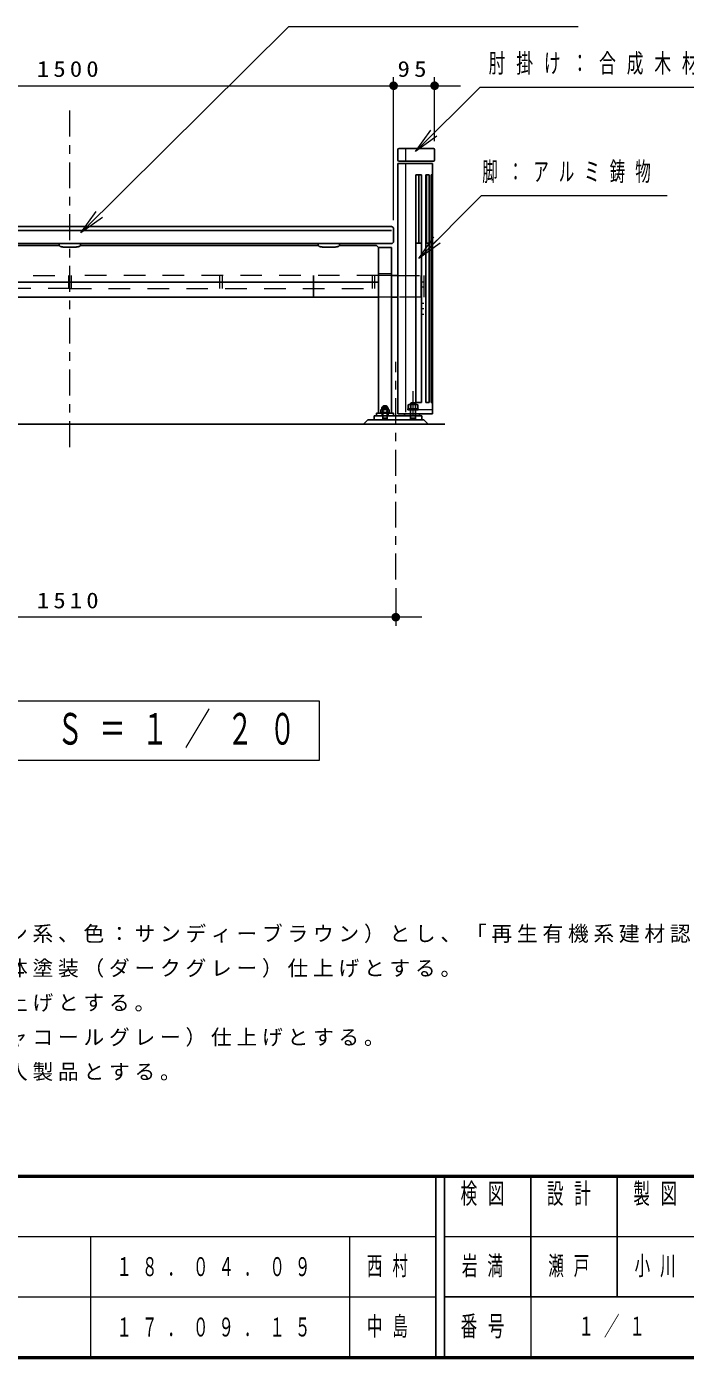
# Model space of a CAD drawing. Units: millimetres on the paper, scale 1:20. Extents: x -365 to 0, y 0 to 257.
# Drawn here: x -285.9 to -209.6, y 0 to 154.2 of the extents above; entities that cross this region are included whole.
import ezdxf

# ---------------------------------------------------------------- set-up
doc = ezdxf.new("R2010")
doc.units = ezdxf.units.MM
doc.linetypes.add('USER1', pattern=[4.5, 2.5, -2])
doc.linetypes.add('USER2', pattern=[6, 3, -1, 1, -1])
doc.layers.add('1_20', color=7, linetype='Continuous', lineweight=25)
doc.layers.add('NAKAMURA図枠', color=7, linetype='Continuous', lineweight=13)
doc.layers.add('CLASS1', color=7, linetype='Continuous')
doc.layers.add('図デ_タ_99_', color=7, linetype='Continuous')
doc.styles.add('ＭＳ ゴシック', font='')
doc.styles.get('ＭＳ ゴシック').set_extended_font_data('MS Gothic')

# ---------------------------------------------------------------- blocks, each defined once
blk = doc.blocks.new('filled_dot')
at = {"color": 0, "linetype": 'Continuous', "lineweight": -2, "const_width": 1.25}
blk.add_lwpolyline([(-0.625, 0, 1), (0.625, 0, 1)], format="xyb", close=True, dxfattribs=at)

msp = doc.modelspace()

# ---------------------------------------------------------------- linework, layer by layer
at = {"layer": '1_20', "lineweight": 13}
for p, q in [((-243.407, 131.788), (-243.407, 148.37)), ((-243.407, 131.788), (-243.407, 148.37)), ((-238.657, 140.962), (-238.657, 148.37)), ((-321.407, 147.37), (-240.407, 147.37)), ((-246.407, 147.37), (-235.657, 147.37)), ((-240.863, 139.746), (-239.095, 142.221)), ((-240.863, 139.746), (-238.741, 141.867)), ((-238.388, 141.514), (-240.863, 139.746)), ((-241.978, 138.702), (-241.978, 140.056)), ((-241.978, 109.544), (-241.978, 138.224)), ((-279.62, 130.326), (-277.842, 132.794)), ((-279.62, 130.326), (-277.49, 132.439)), ((-277.138, 132.083), (-279.62, 130.326)), ((-240.505, 127.365), (-238.737, 129.84)), ((-240.505, 127.365), (-238.384, 129.487)), ((-238.03, 129.133), (-240.505, 127.365)), ((-243.157, 89.162), (-243.157, 84.78)), ((-240.157, 85.78), (-321.657, 85.78)), ((-251.993, 76.033), (-302.133, 76.033)), ((-251.993, 69.227), (-251.993, 76.033)), ((-302.133, 69.227), (-251.993, 69.227))]:
    msp.add_line(p, q, dxfattribs=at)
at = {"layer": '1_20', "linetype": 'USER2', "lineweight": 13}
for p, q in [((-280.907, 105.482), (-280.907, 145.465)), ((-243.157, 90.162), (-243.157, 115.371)), ((-241.157, 109.112), (-241.157, 111.988))]:
    msp.add_line(p, q, dxfattribs=at)
at = {"layer": '1_20'}
for p, q in [((-242.907, 138.762), (-242.907, 139.962)), ((-242.757, 140.112), (-238.807, 140.112)), ((-238.657, 138.762), (-238.657, 139.962)), ((-242.907, 109.362), (-242.907, 138.362)), ((-242.907, 138.362), (-238.907, 138.362)), ((-242.757, 138.612), (-238.807, 138.612)), ((-238.907, 109.362), (-238.907, 138.362)), ((-240.842, 110.662), (-240.842, 137.062)), ((-240.842, 137.062), (-240.171, 137.062)), ((-240.499, 129.112), (-240.499, 137.062)), ((-240.171, 110.662), (-240.171, 137.062)), ((-239.669, 110.662), (-239.669, 137.062)), ((-239.669, 137.062), (-239.302, 137.062)), ((-239.611, 129.112), (-239.611, 137.062)), ((-239.302, 110.662), (-239.302, 137.062)), ((-239.055, 110.662), (-239.055, 137.062)), ((-239.055, 137.062), (-238.925, 137.062)), ((-318.157, 131.038), (-243.657, 131.038)), ((-318.157, 130.575), (-243.657, 130.575)), ((-243.407, 130.788), (-243.407, 129.331)), ((-318.157, 129.081), (-243.657, 129.081)), ((-282.142, 128.87), (-309.672, 128.87)), ((-282.157, 129.081), (-282.157, 128.93)), ((-281.657, 128.68), (-280.157, 128.68)), ((-280.157, 128.68), (-281.657, 128.68)), ((-279.672, 128.87), (-252.142, 128.87)), ((-279.657, 129.081), (-279.657, 128.93)), ((-252.157, 129.081), (-252.157, 128.93)), ((-251.657, 128.68), (-250.157, 128.68)), ((-249.672, 128.87), (-245.407, 128.87)), ((-249.657, 129.081), (-249.657, 128.93)), ((-245.157, 128.62), (-245.407, 128.87)), ((-245.157, 128.62), (-245.157, 124.82)), ((-245.157, 128.612), (-243.657, 128.612)), ((-245.157, 128.487), (-245.157, 109.412)), ((-243.657, 128.612), (-243.657, 109.412)), ((-240.842, 129.112), (-240.171, 129.112)), ((-239.669, 129.112), (-239.302, 129.112)), ((-242.907, 125.362), (-243.657, 125.362)), ((-280.907, 124.62), (-316.657, 124.62)), ((-280.907, 124.62), (-245.157, 124.62)), ((-244.932, 109.412), (-244.932, 109.512)), ((-244.932, 109.512), (-243.882, 109.512)), ((-244.831, 109.837), (-244.897, 109.799)), ((-244.897, 109.55), (-244.897, 109.799)), ((-244.831, 109.512), (-244.897, 109.55)), ((-243.983, 109.837), (-244.831, 109.837)), ((-243.983, 109.512), (-244.831, 109.512)), ((-244.07, 109.912), (-244.745, 109.912)), ((-244.652, 109.799), (-244.652, 109.55)), ((-244.162, 109.799), (-244.162, 109.55)), ((-243.983, 109.837), (-243.917, 109.799)), ((-243.983, 109.512), (-243.917, 109.55)), ((-243.917, 109.55), (-243.917, 109.799)), ((-243.882, 109.512), (-243.882, 109.412)), ((-241.757, 109.812), (-241.757, 109.937)), ((-241.757, 109.937), (-240.557, 109.937)), ((-241.757, 109.812), (-240.557, 109.812)), ((-241.705, 110.38), (-241.607, 110.437)), ((-241.705, 109.937), (-241.705, 110.38)), ((-241.705, 109.937), (-240.608, 109.937)), ((-240.707, 110.437), (-241.607, 110.437)), ((-241.431, 109.937), (-241.431, 110.38)), ((-240.883, 109.937), (-240.883, 110.38)), ((-240.842, 110.662), (-240.171, 110.662)), ((-240.608, 110.38), (-240.707, 110.437)), ((-240.608, 109.937), (-240.608, 110.38)), ((-240.557, 109.937), (-240.557, 109.812)), ((-239.669, 110.662), (-239.302, 110.662)), ((-239.055, 110.662), (-238.925, 110.662)), ((-323.46, 108.162), (-237.477, 108.162)), ((-245.407, 109.412), (-243.407, 109.412)), ((-245.407, 109.412), (-245.407, 109.112)), ((-245.407, 109.112), (-243.407, 109.112)), ((-244.932, 109.412), (-243.882, 109.412)), ((-243.407, 109.412), (-243.407, 109.112)), ((-238.907, 109.362), (-242.907, 109.362)), ((-242.157, 109.112), (-242.157, 109.362)), ((-240.407, 109.112), (-242.157, 109.112)), ((-240.407, 109.112), (-240.407, 109.362))]:
    msp.add_line(p, q, dxfattribs=at)
at = {"layer": '1_20', "color": 4, "linetype": 'USER1', "lineweight": 13}
for p, q in [((-316.657, 125.362), (-280.907, 125.362)), ((-281.057, 125.362), (-281.057, 123.862)), ((-245.157, 125.362), (-280.907, 125.362)), ((-280.757, 125.362), (-280.757, 123.862)), ((-263.557, 125.362), (-263.557, 123.862)), ((-263.257, 125.362), (-263.257, 123.862)), ((-245.907, 125.362), (-245.907, 123.862)), ((-245.607, 125.362), (-245.607, 123.862)), ((-243.657, 125.362), (-245.157, 125.362)), ((-242.907, 125.362), (-239.907, 125.362)), ((-240.207, 122.862), (-240.207, 125.362)), ((-239.907, 125.362), (-239.907, 120.862)), ((-280.907, 123.862), (-316.207, 123.862)), ((-280.907, 123.862), (-245.607, 123.862)), ((-240.207, 124.66), (-239.907, 124.66)), ((-240.207, 124.06), (-239.907, 124.06)), ((-243.657, 122.862), (-245.157, 122.862)), ((-240.207, 122.862), (-242.907, 122.862)), ((-240.207, 122.862), (-240.207, 120.862)), ((-240.207, 122.16), (-239.907, 122.16)), ((-240.207, 121.56), (-239.907, 121.56)), ((-239.907, 120.862), (-240.207, 120.862))]:
    msp.add_line(p, q, dxfattribs=at)
at = {"layer": '1_20', "color": 4}
for p, q in [((-252.682, 125.362), (-252.682, 122.862)), ((-242.907, 125.362), (-243.657, 125.362)), ((-316.657, 122.862), (-280.907, 122.862)), ((-245.157, 122.862), (-280.907, 122.862)), ((-242.907, 122.862), (-243.657, 122.862))]:
    msp.add_line(p, q, dxfattribs=at)
at = {"layer": '1_20', "linetype": 'USER1', "lineweight": 13}
for p, q in [((-245.157, 125.612), (-243.657, 125.612)), ((-238.907, 109.812), (-242.907, 109.812)), ((-244.782, 109.412), (-244.782, 109.112)), ((-244.032, 109.412), (-244.032, 109.112))]:
    msp.add_line(p, q, dxfattribs=at)
at = {"layer": '1_20', "color": 2}
for p, q in [((-244.657, 110.012), (-244.557, 110.112)), ((-244.657, 108.712), (-244.657, 110.012)), ((-244.557, 110.112), (-244.257, 110.112)), ((-244.157, 110.012), (-244.257, 110.112)), ((-244.157, 108.712), (-244.157, 110.012)), ((-241.357, 110.612), (-241.457, 110.512)), ((-241.457, 108.712), (-241.457, 110.512)), ((-241.357, 110.612), (-240.957, 110.612)), ((-240.857, 110.512), (-240.957, 110.612)), ((-240.857, 108.712), (-240.857, 110.512)), ((-245.657, 109.112), (-244.657, 109.112)), ((-245.657, 108.662), (-245.657, 109.112)), ((-245.657, 108.662), (-240.157, 108.662)), ((-244.657, 108.862), (-244.157, 108.862)), ((-244.157, 109.112), (-241.457, 109.112)), ((-241.457, 108.862), (-240.857, 108.862)), ((-240.857, 109.112), (-240.157, 109.112)), ((-240.157, 108.662), (-240.157, 109.112))]:
    msp.add_line(p, q, dxfattribs=at)
at = {"layer": '1_20', "color": 70}
for p, q in [((-246.407, 108.662), (-246.907, 108.162)), ((-246.907, 108.162), (-239.407, 108.162)), ((-246.407, 108.662), (-239.907, 108.662)), ((-239.907, 108.662), (-239.407, 108.162))]:
    msp.add_line(p, q, dxfattribs=at)
at = {"layer": '1_20', "color": 2, "lineweight": 13}
for p, q in [((-244.5, 108.662), (-244.5, 108.862)), ((-241, 108.662), (-241, 108.862))]:
    msp.add_line(p, q, dxfattribs=at)
at = {"layer": '1_20', "lineweight": 13}
for points in [[(-279.62, 130.326), (-255.523, 154.22), (-222.024, 154.22)], [(-240.863, 139.746), (-233.401, 147.207), (-195.963, 147.207)], [(-240.505, 127.365), (-233.219, 134.651), (-211.72, 134.651)]]:
    msp.add_lwpolyline(points, dxfattribs=at)
at = {"layer": '1_20'}
for points in [[(-282.157, 128.93), (-282.151, 128.891), (-282.133, 128.853), (-282.103, 128.817), (-282.062, 128.784), (-282.011, 128.754), (-281.951, 128.728), (-281.884, 128.708), (-281.812, 128.693), (-281.735, 128.684), (-281.657, 128.68)], [(-282.157, 128.93), (-282.151, 128.891), (-282.133, 128.853), (-282.103, 128.817), (-282.062, 128.784), (-282.011, 128.754), (-281.951, 128.728), (-281.884, 128.708), (-281.812, 128.693), (-281.735, 128.684), (-281.657, 128.68)], [(-279.657, 128.93), (-279.663, 128.891), (-279.681, 128.853), (-279.712, 128.817), (-279.752, 128.784), (-279.803, 128.754), (-279.863, 128.728), (-279.93, 128.708), (-280.002, 128.693), (-280.079, 128.684), (-280.157, 128.68)], [(-279.657, 128.93), (-279.663, 128.891), (-279.681, 128.853), (-279.712, 128.817), (-279.752, 128.784), (-279.803, 128.754), (-279.863, 128.728), (-279.93, 128.708), (-280.002, 128.693), (-280.079, 128.684), (-280.157, 128.68)], [(-252.157, 128.93), (-252.151, 128.891), (-252.133, 128.853), (-252.103, 128.817), (-252.062, 128.784), (-252.011, 128.754), (-251.951, 128.728), (-251.884, 128.708), (-251.812, 128.693), (-251.735, 128.684), (-251.657, 128.68)], [(-249.657, 128.93), (-249.663, 128.891), (-249.681, 128.853), (-249.712, 128.817), (-249.752, 128.784), (-249.803, 128.754), (-249.863, 128.728), (-249.93, 128.708), (-250.002, 128.693), (-250.079, 128.684), (-250.157, 128.68)]]:
    msp.add_lwpolyline(points, dxfattribs=at)
for centre, radius, start, end in [((-242.757, 139.962), 0.15, 90, 180), ((-238.807, 139.962), 0.15, 0, 90), ((-242.757, 138.762), 0.15, 180, 270), ((-238.807, 138.762), 0.15, 270, 0), ((-243.657, 130.788), 0.25, 0, 90), ((-243.657, 129.331), 0.25, 270, 0), ((-244.831, 109.394), 0.443, 66.13495, 89.99996), ((-244.831, 109.955), 0.443, 270.00003, 293.86506), ((-244.745, 109.837), 0.075, 90, 180), ((-244.407, 109.912), 0.375, 0.00001, 180), ((-244.407, 109.026), 0.811, 72.41195, 107.58808), ((-244.407, 110.323), 0.811, 252.41194, 287.58807), ((-243.983, 109.394), 0.443, 90.00002, 113.86508), ((-243.983, 109.955), 0.443, 246.13494, 270), ((-244.07, 109.837), 0.075, 0, 90), ((-241.568, 110.18), 0.243, 55.61586, 124.38414), ((-241.157, 109.515), 0.908, 72.41211, 107.58789), ((-240.745, 110.18), 0.243, 55.61586, 124.38414)]:
    msp.add_arc(centre, radius, start, end, dxfattribs=at)
at = {"layer": '1_20', "linetype": 'USER1', "lineweight": 13}
msp.add_arc((-244.407, 109.912), 0.325, 0.00001, 180, dxfattribs=at)
at = {"layer": 'NAKAMURA図枠', "lineweight": 50}
for p, q in [((-365, 21), (0, 21)), ((-365, 0), (0, 0))]:
    msp.add_line(p, q, dxfattribs=at)
at = {"layer": 'NAKAMURA図枠', "color": 211, "lineweight": 25}
for p, q in [((-238.5, 21), (-238.5, 0)), ((-237.5, 21), (-237.5, 0)), ((-227.5, 21), (-227.5, 7)), ((-217.5, 21), (-217.5, 7)), ((-237.5, 7), (0, 7))]:
    msp.add_line(p, q, dxfattribs=at)
at = {"layer": 'NAKAMURA図枠'}
for p, q in [((-365, 14), (-238.5, 14)), ((-278.5, 14), (-278.5, 0)), ((-248.5, 14), (-248.5, 0)), ((-237.5, 14), (-182.5, 14)), ((-365, 7), (-238.5, 7)), ((-227.5, 7), (-227.5, 0))]:
    msp.add_line(p, q, dxfattribs=at)

# ---------------------------------------------------------------- block references
at = {"layer": '1_20', "lineweight": 13, "xscale": 0.4, "yscale": 0.4}
for p in [(-243.407, 147.37), (-238.657, 147.37), (-243.157, 85.78)]:
    msp.add_blockref('filled_dot', p, dxfattribs=at)
at = {"layer": '1_20', "lineweight": 13, "xscale": 0.4, "yscale": 0.4, "rotation": 180}
msp.add_blockref('filled_dot', (-243.407, 147.37), dxfattribs=at)

# ---------------------------------------------------------------- texts
at = {"layer": '1_20', "style": 'ＭＳ ゴシック'}
for s, insert, char_height, attachment_point in [('\\T1.64;\\W0.65;肘掛け：合成木材\u3000３０ｔ', (-232.403, 149.857), 2.199, 4), ('\\T1.33;\\W1.15;1500', (-280.907, 148.37), 1.833, 8), ('\\T1.34;\\W1.15;95', (-241.032, 148.37), 1.833, 8), ('\\T1.64;\\W0.6;脚：アルミ鋳物', (-233.137, 137.301), 2.199, 4), ('\\T1.33;\\W1.15;1510', (-280.907, 86.78), 1.833, 8), ('\\T1.64;\\W0.6;立面図\u3000Ｓ＝１／２０', (-302.063, 72.63), 3.666, 4)]:
    msp.add_mtext(s, dxfattribs=dict(at, insert=insert, char_height=char_height, attachment_point=attachment_point))
at = {"layer": 'CLASS1', "char_height": 1.76, "attachment_point": 7, "style": 'ＭＳ ゴシック'}
for s, insert in [('\\T1.23;合成木材は、木粉入り再生プラスチック（ポリプロピレン系、色：サンディーブラウン）とし、「再生有機系建材認定基準」適合品とする。', (-362, 48)), ('\\T1.23;鋼材は、電気亜鉛メッキ処理の上、ポリエステル樹脂粉体塗装（ダークグレー）仕上げとする。', (-362, 44)), ('\\T1.23;グリルは、ステンレス鋼（ＳＵＳ３０４）とし、２Ｂ仕上げとする。', (-362, 40)), ('\\T1.23;アルミ鋳物はＡＣ３Ａとし、ウレタン樹脂塗料塗装（チャコールグレー）仕上げとする。', (-362, 36)), ('\\T1.23;本製品は、（一社）日本公園施設業協会賠償責任保険加入製品とする。', (-362, 32))]:
    msp.add_mtext(s, dxfattribs=dict(at, insert=insert))
at = {"layer": 'NAKAMURA図枠', "color": 4, "char_height": 2.346, "style": 'ＭＳ ゴシック'}
for s, insert, attachment_point in [('\\T1.64;\\W0.6;検図', (-232.5, 20.167), 2), ('\\T1.64;\\W0.6;設計', (-222.5, 20.167), 2), ('\\T1.64;\\W0.6;製図', (-212.5, 20.167), 2), ('\\T1.64;\\W0.6;番号', (-232.5, 3.5), 5)]:
    msp.add_mtext(s, dxfattribs=dict(at, insert=insert, attachment_point=attachment_point))
at = {"layer": '図デ_タ_99_', "char_height": 2.199, "attachment_point": 4, "style": 'ＭＳ ゴシック'}
for s, insert in [('\\T1.64;\\W0.6;１８．０４．０９', (-275.5, 10.5)), ('\\T1.64;\\W0.6;西村', (-246.5, 10.5)), ('\\T1.64;\\W0.6;岩満', (-235.5, 10.5)), ('\\T1.64;\\W0.6;瀬戸', (-225.5, 10.5)), ('\\T1.64;\\W0.6;小川', (-215.5, 10.5)), ('\\T1.64;\\W0.6;１７．０９．１５', (-275.5, 3.5)), ('\\T1.64;\\W0.6;中島', (-246.5, 3.5)), ('\\T1.64;\\W0.6;１／１', (-222, 3.5))]:
    msp.add_mtext(s, dxfattribs=dict(at, insert=insert))

doc.saveas('drawing.dxf')
